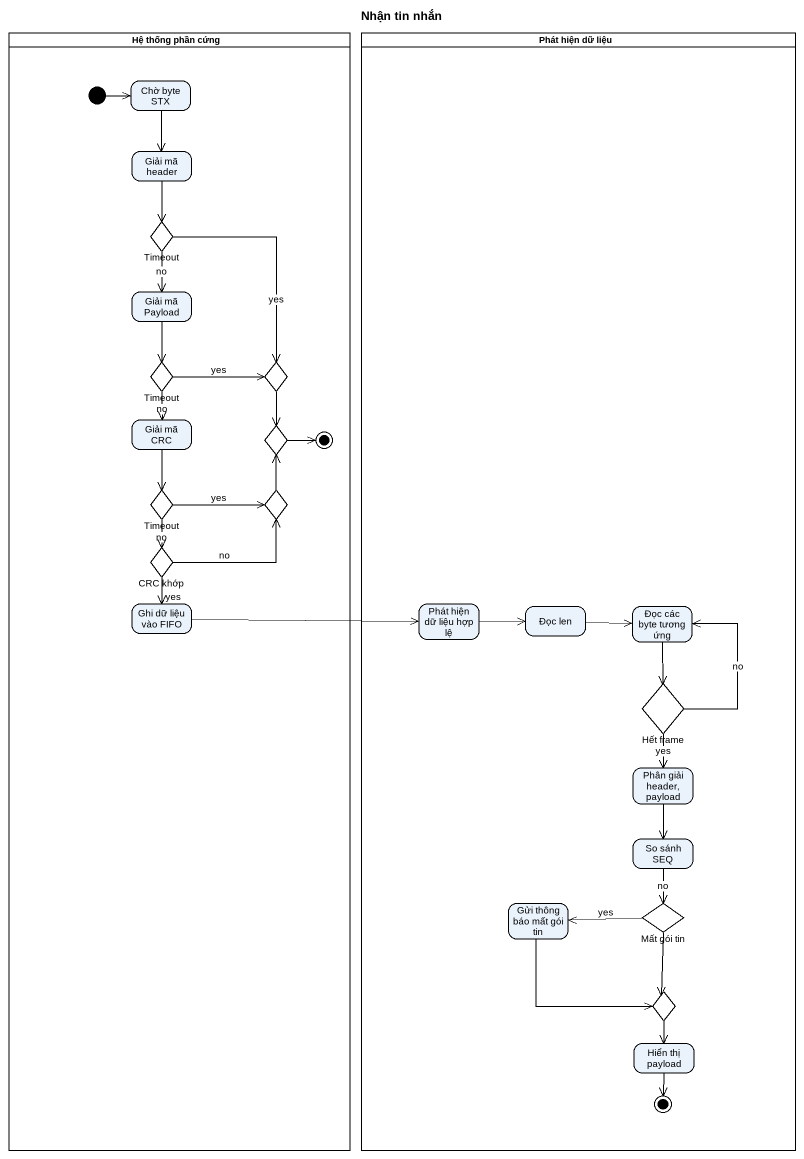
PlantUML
@startuml
title Nhận tin nhắn
hide empty description
state "Hệ thống phần cứng" as Hệ_thống_phần_cứng <<partition>> {
  state "Chờ byte STX" as Chờ_byte_STX
  state "Giải mã header" as Giải_mã_header
  state Timeout <<choice>>
  state "Giải mã Payload" as Giải_mã_Payload
  state "Timeout" as Timeout_2 <<choice>>
  state choice1 <<choice>>
  state "Giải mã CRC" as Giải_mã_CRC
  state choice2 <<choice>>
  state "Timeout" as Timeout_3 <<choice>>
  state choice3 <<choice>>
  state "CRC khớp" as CRC_khớp <<choice>>
  state "Ghi dữ liệu vào FIFO" as Ghi_dữ_liệu_vào_FIFO
  [*] -right-> Chờ_byte_STX
  choice2 -right-> [*]
}
state "Phát hiện dữ liệu" as Phát_hiện_dữ_liệu <<partition>> {
  state "Phát hiện dữ liệu hợp lệ" as Phát_hiện_dữ_liệu_hợp_lệ
  state "Đọc len" as Đọc_len
  state "Đọc các byte tương ứng" as Đọc_các_byte_tương_ứng
  state "Hết frame" as Hết_frame <<choice>>
  state "Phân giải header, payload" as Phân_giải_header_payload
  state "So sánh SEQ" as So_sánh_SEQ
  state "Gửi thông báo mất gói tin" as Gửi_thông_báo_mất_gói_tin
  state "Mất gói tin" as Mất_gói_tin <<choice>>
  state choice4 <<choice>>
  state "Hiển thị payload" as Hiển_thị_payload
  Hiển_thị_payload --> [*]
}
Chờ_byte_STX --> Giải_mã_header
Giải_mã_header --> Timeout
Timeout --> Giải_mã_Payload : no
Timeout --> choice1 : yes
Giải_mã_Payload --> Timeout_2
Timeout_2 -right-> choice1 : yes
Timeout_2 --> Giải_mã_CRC : no
choice1 --> choice2
Giải_mã_CRC --> Timeout_3
Timeout_3 -right-> choice3 : yes
Timeout_3 --> CRC_khớp : no
choice3 -up-> choice2
CRC_khớp -right-> choice3 : no
CRC_khớp --> Ghi_dữ_liệu_vào_FIFO : yes
Ghi_dữ_liệu_vào_FIFO -right-> Phát_hiện_dữ_liệu_hợp_lệ
Phát_hiện_dữ_liệu_hợp_lệ -right-> Đọc_len
Đọc_len -right-> Đọc_các_byte_tương_ứng
Đọc_các_byte_tương_ứng --> Hết_frame
Hết_frame -up-> Đọc_các_byte_tương_ứng : no
Hết_frame --> Phân_giải_header_payload : yes
Phân_giải_header_payload --> So_sánh_SEQ
So_sánh_SEQ --> Mất_gói_tin : no
Gửi_thông_báo_mất_gói_tin --> choice4
Mất_gói_tin -left-> Gửi_thông_báo_mất_gói_tin : yes
Mất_gói_tin --> choice4
choice4 --> Hiển_thị_payload
@enduml
